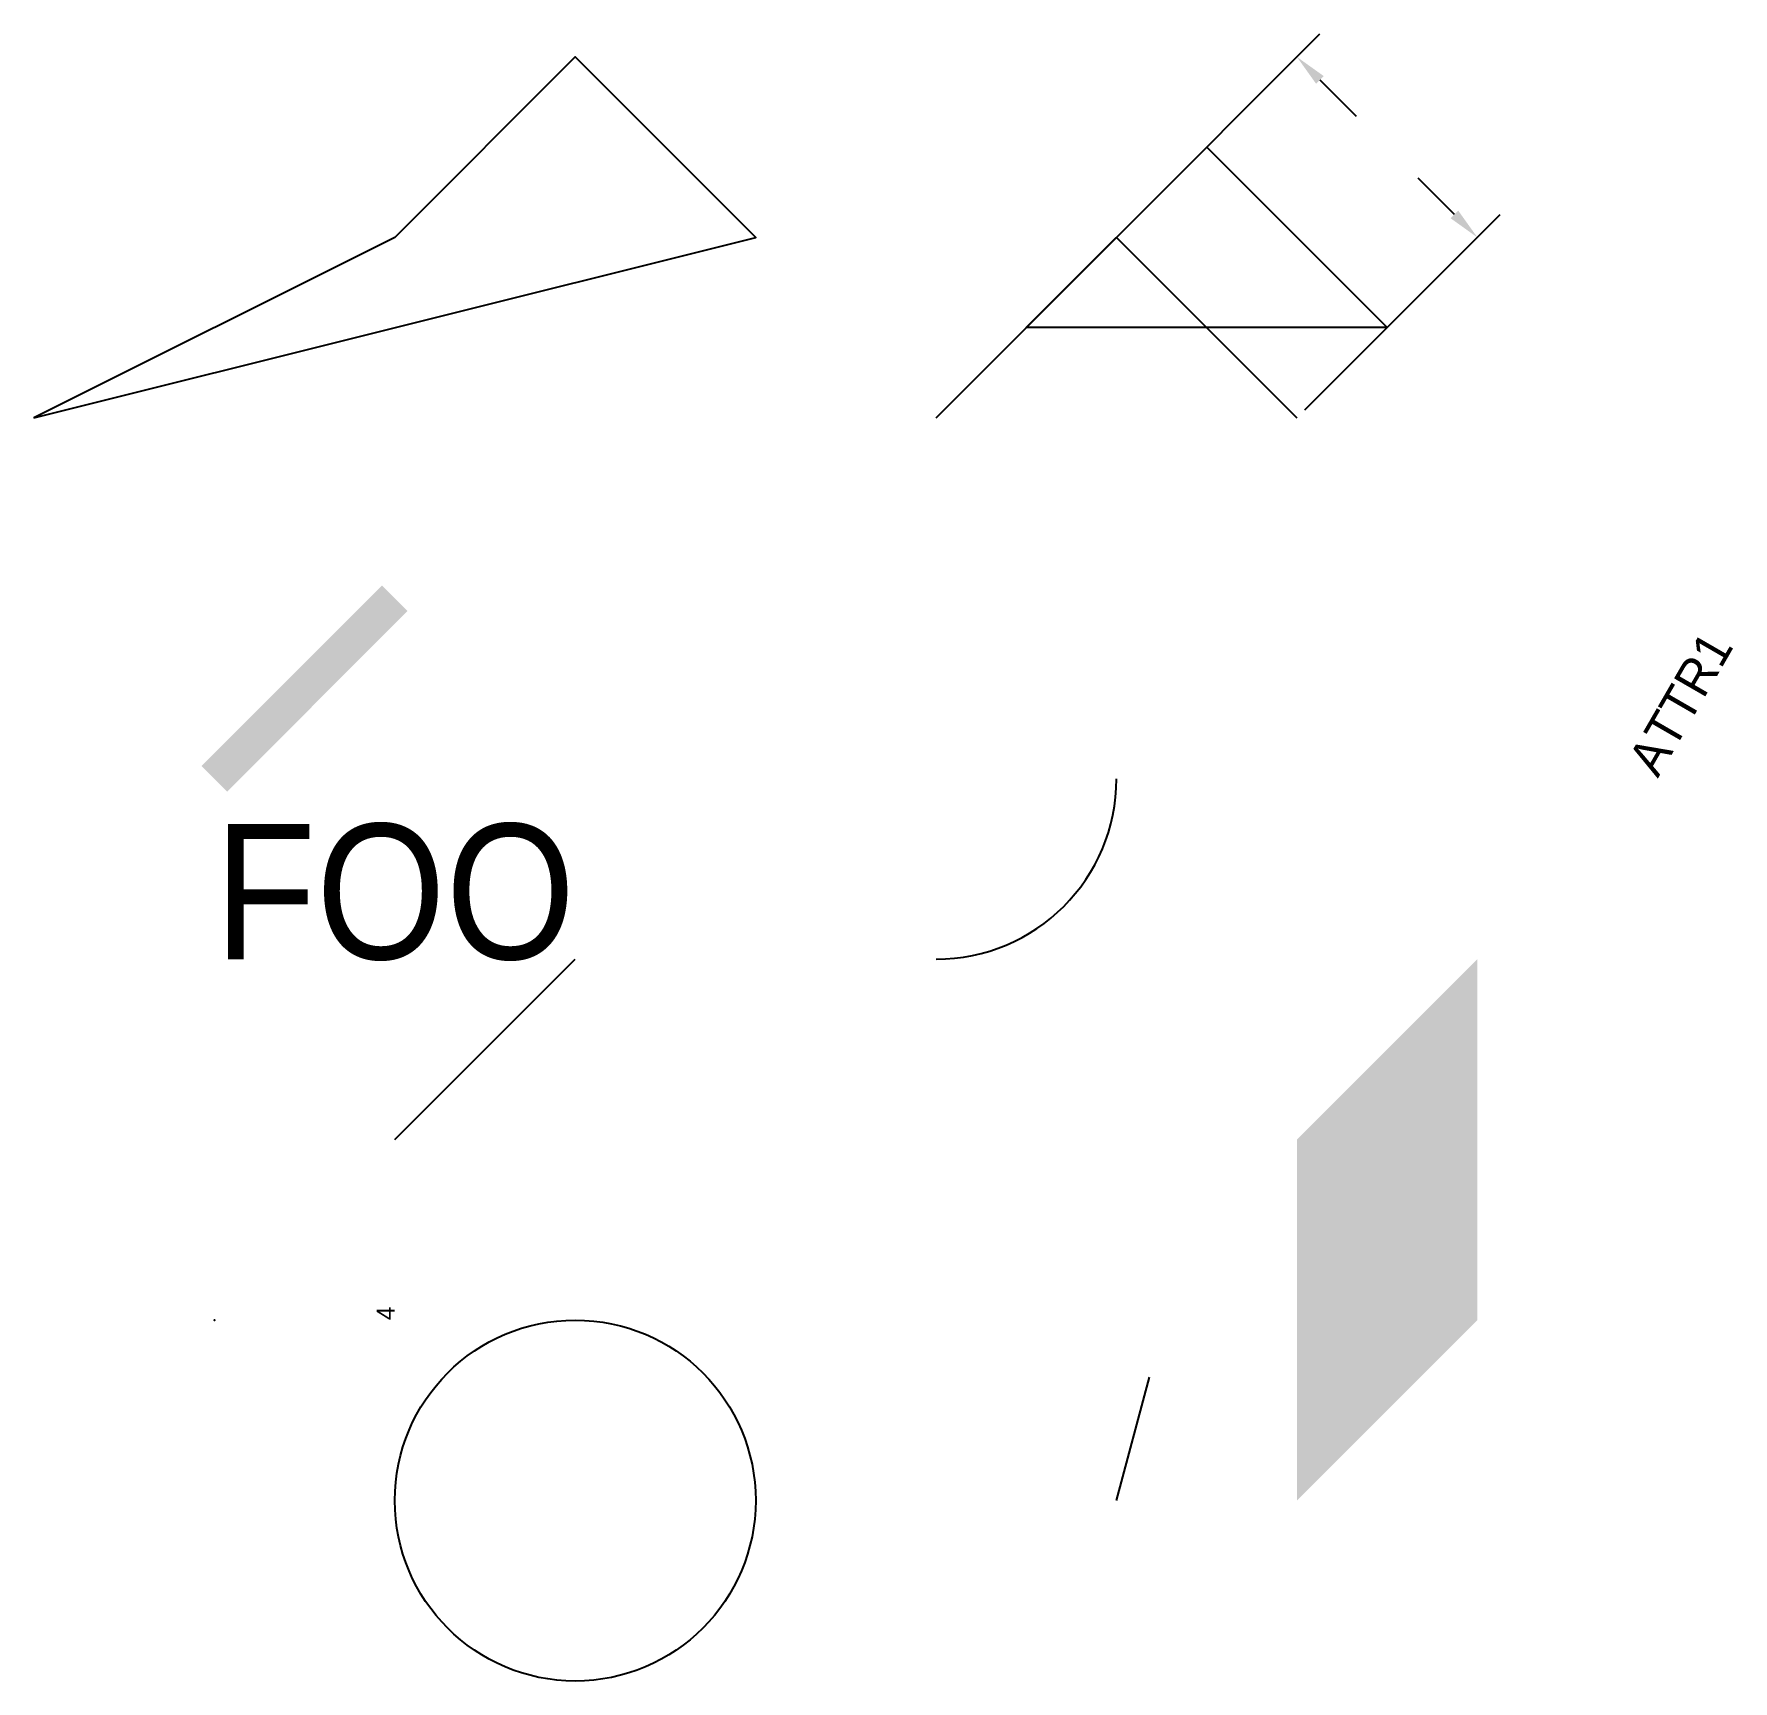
# Model space of a CAD drawing. Extents: x 0 to 9.42, y 0 to 9.13.
import ezdxf
from ezdxf.enums import TextEntityAlignment as Align

# ---------------------------------------------------------------- set-up
doc = ezdxf.new("R2010")
doc.units = 0
doc.layers.get('0').update_dxf_attribs({"linetype": 'CONTINUOUS'})
doc.dimstyles.get("Standard").update_dxf_attribs({"dimtxt": 2.5, "dimasz": 2.5, "dimexe": 1.25, "dimexo": 0.625, "dimtad": 1, "dimcen": 2.5, "dimazin": 3, "dimtfac": 1, "dimtmove": 0, "dimatfit": 3})

# ---------------------------------------------------------------- blocks, each defined once
blk = doc.blocks.new('BLOCK1', base_point=(6, 1))
blk.add_line((6, 1), (7, 2))
blk = doc.blocks.new('BLOCK2', base_point=(1, 2))
blk.add_attdef('ATTR2', (1, 2), '', height=0.2, rotation=60)
blk = doc.blocks.new('*D2')
at = {"color": 0, "linetype": 'BYBLOCK'}
for p, q in [((6.044194, 8.044194), (7.127279, 9.127279)), ((7.127279, 8.872721), (7.327721, 8.672279)), ((7.872721, 8.127279), (7.672279, 8.327721)), ((7.044194, 7.044194), (8.127279, 8.127279))]:
    blk.add_line(p, q, dxfattribs=at)
for points in [[(7.106066, 8.851508), (7.148492, 8.893934), (7, 9)], [(7.851508, 8.106066), (7.893934, 8.148492), (8, 8)]]:
    blk.add_solid(points, dxfattribs=at)

msp = doc.modelspace()

# ---------------------------------------------------------------- linework, layer by layer
msp.add_line((2, 3), (3, 4))
msp.add_lwpolyline([(5.5, 7.5), (6.5, 8.5), (7.5, 7.5)], close=True)
msp.add_lwpolyline([(5, 7), (6, 8), (7, 7)])
msp.add_circle((3, 1), 1)
msp.add_arc((5, 5), 1, 270, 0)
msp.add_point((1, 2))
msp.add_solid([(7, 1), (8, 2), (7, 3), (8, 4)])
msp.add_trace([(0.929289, 5.070711), (1.070711, 4.929289), (1.929289, 6.070711), (2.070711, 5.929289)])
msp.add_3dface([(0, 7), (4, 8), (3, 9), (2, 8)])

# ---------------------------------------------------------------- block references
at = {"xscale": 0.5, "yscale": 0.5, "zscale": 0.5, "rotation": 30}
msp.add_blockref('BLOCK2', (2, 2), dxfattribs=at).add_auto_attribs({'ATTR2': '4'})
msp.add_blockref('BLOCK1', (6, 1), dxfattribs=at)

# ---------------------------------------------------------------- texts
msp.add_text('FOO', height=0.75).set_placement((1, 4), (3, 4), align=Align.ALIGNED)
msp.add_attdef('ATTR1', (9, 5), '3', height=0.2, rotation=60)

# ---------------------------------------------------------------- dimensions: what is measured, and where the dimension line sits
dim = msp.add_aligned_dim(p1=(6, 8), p2=(7, 7), distance=1.414214, dimstyle='Standard')
dim.commit()
dim.dimension.update_dxf_attribs({"geometry": '*D2', "text_midpoint": (7.5, 8.5)})

doc.saveas('drawing.dxf')
